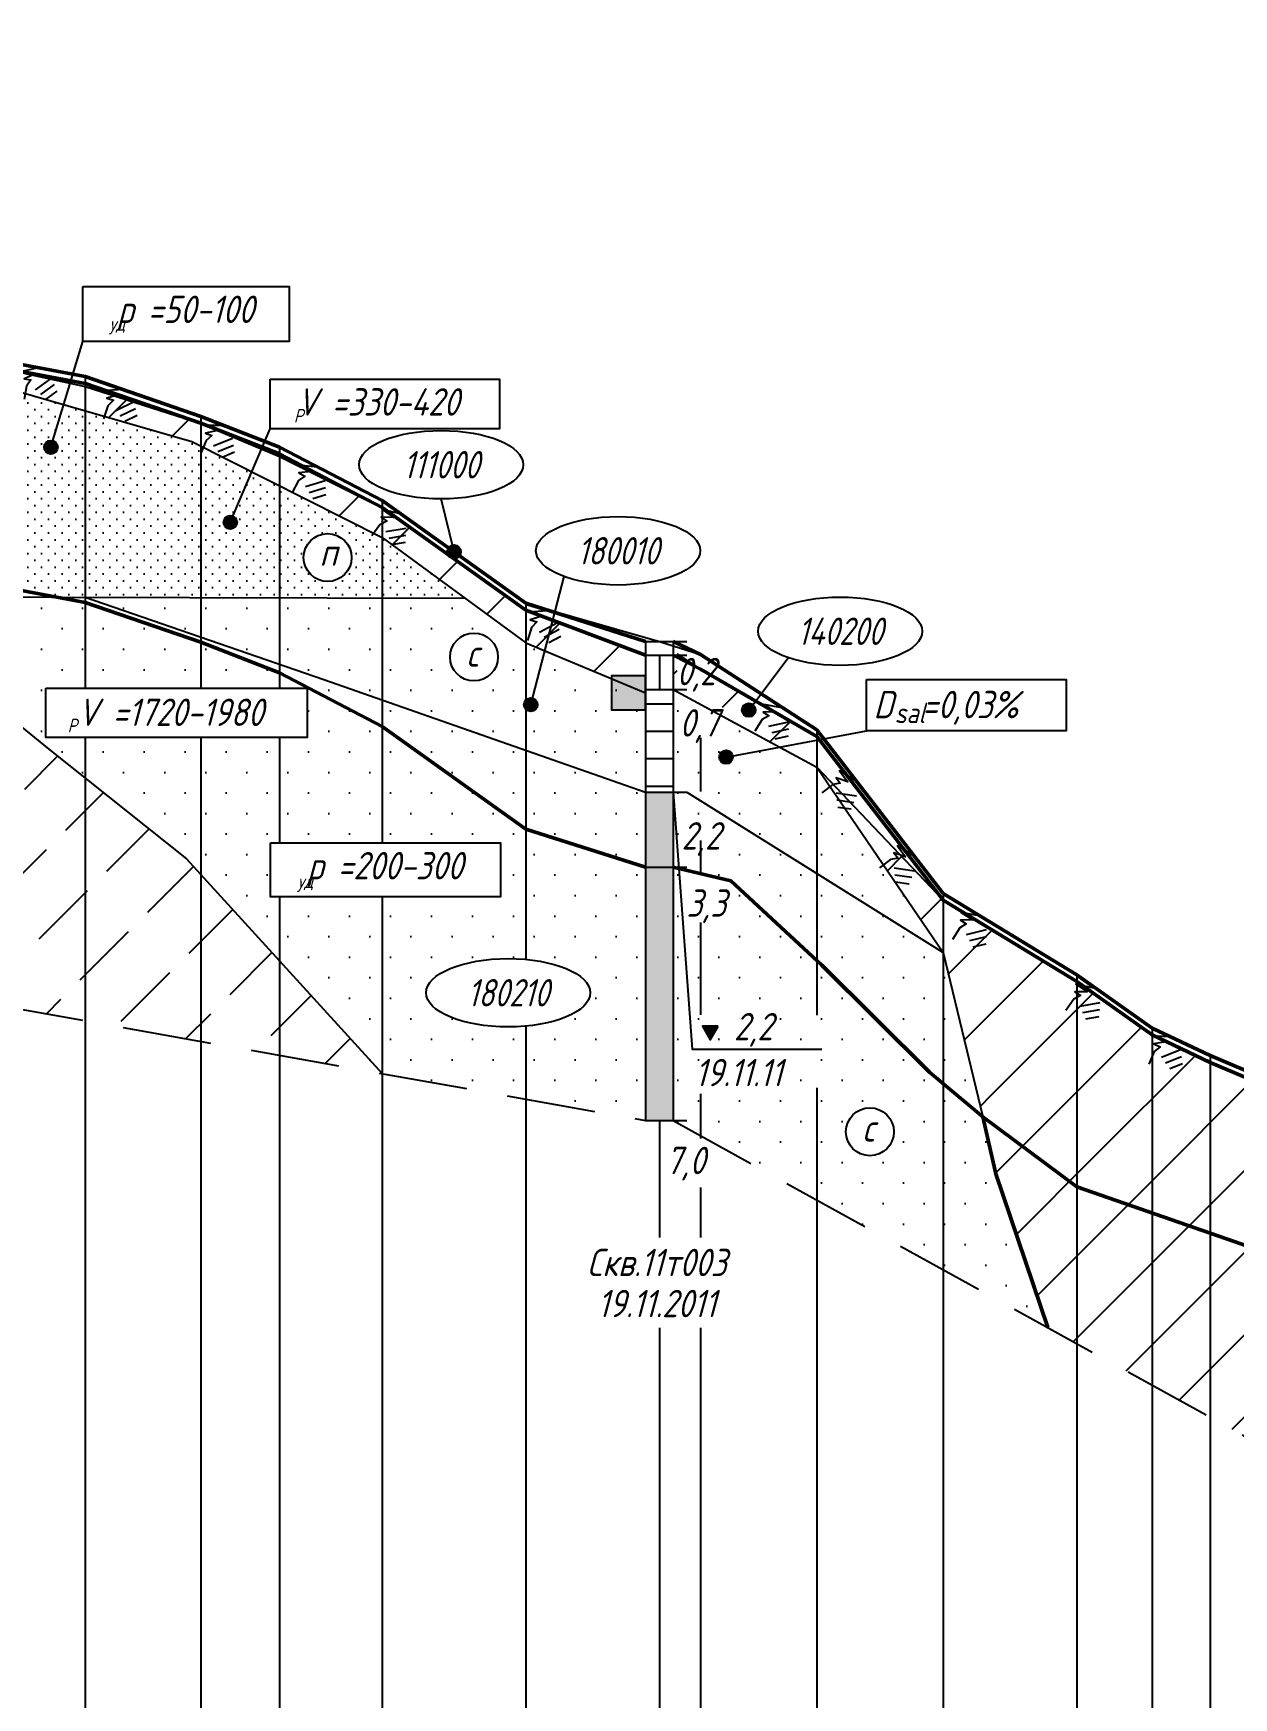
# Model space of a CAD drawing. Extents: x 0 to 1709, y -39 to 624.
# Drawn here: x 173.7 to 261.4, y 403.1 to 524.7 of the extents above; entities that cross this region are included whole.
import ezdxf
from ezdxf import colors
from ezdxf.entities.mleader import LeaderData, LeaderLine
from ezdxf.enums import TextEntityAlignment as Align
from ezdxf.math import Vec2, Vec3

# ---------------------------------------------------------------- set-up
doc = ezdxf.new("R2010")
doc.units = 0
doc.linetypes.add('ИИ27003', pattern=[9.5, 6.5, -3])
for name, color, linetype, lineweight in [('ИИ_ГЕОЛОГИЯ_025', 7, 'Continuous', 25), ('ИИ_ГЕОЛОГИЯ_050', 7, 'Continuous', 50), ('ИИ_ГЕОФИЗИКА_025', 7, 'Continuous', 25), ('ИИ_ПРОФИЛЬ_025', 7, 'Continuous', 25)]:
    doc.layers.add(name, color=color, linetype=linetype, lineweight=lineweight)
doc.layers.add('Профиль', color=7, linetype='Continuous')
doc.layers.add('ТХ-Л', color=140, linetype='Continuous')
doc.styles.add('VNIPISIMPLEXCUR', font='simplex.shx', dxfattribs={"width": 0.8, "oblique": 15})
doc.linetypes.add('ИИ27001', pattern='A,2.5,[1,3dservice.shx,S=1.85,R=180.00002,X=0,Y=0],2.5,-1', length=6)
doc.linetypes.add('ИИ27002', pattern='A,2,-0.6,[1,3dservice.shx,S=0.6,R=30.000013,X=0.9,Y=0],-0.6,[1,3dservice.shx,S=0.6,R=-30.000013,X=0.3,Y=0],-0.6,[1,3dservice.shx,S=0.6,R=209.999975,X=-0.3,Y=0],-0.6,[1,3dservice.shx,S=0.6,R=150.000007,X=-0.9,Y=0],-0.6,2', length=7)
doc.linetypes.add('ИИ27005', pattern='A,2.5,[1,3dservice.shx,S=1.85,R=180.00002,X=0,Y=0],2.5,-2,[4,3dservice.shx,S=0.5,R=0,X=0,Y=0],-2', length=9)
pattern_1 = [(0, (-113.7096, -78.3012), (1.5, 1.5), [0, -3])]
pattern_2 = [(45, (-113.7096, -78.301), (-3, 3), [])]

# ---------------------------------------------------------------- blocks, each defined once
blk = doc.blocks.new('ИИ16001')
at = {"linetype": 'Continuous', "lineweight": 25}
h = blk.add_hatch(color=0, dxfattribs=at)
edge = h.paths.add_edge_path()
edge.add_arc((0, 0), 0.5, 0, 360)
at = {"color": 0, "linetype": 'Continuous', "lineweight": 25}
blk.add_circle((0, 0), 0.5, dxfattribs=at)
blk = doc.blocks.new('ИИ25005')
at = {"linetype": 'Continuous', "lineweight": 25}
blk.add_hatch(color=0, dxfattribs=at).paths.add_polyline_path([(0, 0), (0, 2.5), (-2.5, 2.5), (-2.5, 0)])
at = {"color": 0, "linetype": 'Continuous', "lineweight": 25}
blk.add_lwpolyline([(0, 0), (0, 2.5), (-2.5, 2.5), (-2.5, 0)], close=True, dxfattribs=at)
blk = doc.blocks.new('ИИ25010')
at = {"color": 0, "linetype": 'Continuous', "lineweight": 25}
for points in [[(0, 0), (3, 0), (0.5, -1), (2.5, -1), (1, -2), (2, -2), (1.5, -3), (1.5, -5)], [(4.94, -1.23), (2.82, -3.35)], [(5.47, -2.12), (3.7, -3.88)], [(6, -3), (4.59, -4.41)]]:
    blk.add_lwpolyline(points, dxfattribs=at)
blk = doc.blocks.new('ИИ25042')
at = {"color": 0, "linetype": 'Continuous', "lineweight": 25}
blk.add_circle((0, 0), 1.75, dxfattribs=at)
at = {"color": 0, "linetype": 'Continuous', "style": 'VNIPISIMPLEXCUR', "oblique": 15, "width": 0.8}
blk.add_attdef('CAPTION', text='', height=2, dxfattribs=at).set_placement((0, 0.3), align=Align.MIDDLE_CENTER)
blk = doc.blocks.new('ИИ25023')
at = {"linetype": 'Continuous', "lineweight": 25}
blk.add_hatch(color=0, dxfattribs=at).paths.add_polyline_path([(1.9, 1.7), (0.75, 1.7), (1.33, 0.7)])
at = {"color": 0, "linetype": 'Continuous', "lineweight": 25, "flags": 128}
blk.add_lwpolyline([(1.9, 1.7), (0.75, 1.7), (1.33, 0.7)], close=True, dxfattribs=at)
at = {"color": 0, "linetype": 'Continuous', "style": 'VNIPISIMPLEXCUR', "oblique": 15, "width": 0.8}
for tag, p in [('UGV', (2.55, 0.7)), ('DATE', (1.33, -2.7))]:
    blk.add_attdef(tag, p, '', height=2, dxfattribs=at)
blk = doc.blocks.new('ИИ25020')
at = {"color": 0, "linetype": 'Continuous', "lineweight": 25}
blk.add_ellipse((0, 0), major_axis=(-6, 0), ratio=0.416667, dxfattribs=at)
at = {"color": 0, "linetype": 'Continuous', "style": 'VNIPISIMPLEXCUR', "oblique": 15, "width": 0.75}
blk.add_attdef('INDEX', text='', height=2, dxfattribs=at).set_placement((0, 0), align=Align.MIDDLE_CENTER)

msp = doc.modelspace()

# ---------------------------------------------------------------- hatches: boundary and pattern name
at = {"layer": 'ИИ_ГЕОЛОГИЯ_025'}
h = msp.add_hatch(dxfattribs=at)
h.set_pattern_fill('ИИ_ПЕСОК_ПЫЛЕВАТЫЙ', color=256, pattern_type=2)
h.set_pattern_definition([(0, (-113.7096, -78.30115), (0.5, 0.5), [0, -1])])
h.paths.add_polyline_path([(163.1912, 498.7668), (152.1912, 500.56), (152.1912, 497.2605), (152.7928, 497.1057), (152.7928, 499.3077), (156.1992, 499.3077), (156.1992, 497.0277), (153.0959, 497.0277), (155.6225, 496.3775), (163.1912, 493.3813)])
h.paths.add_polyline_path([(163.1912, 492.9779), (160.9657, 493.8985), (155.3285, 495.5806), (152.1912, 496.5061), (152.1912, 492.06), (160.4038, 488.2296), (163.1912, 488.2296)])
h.paths.add_polyline_path([(156.5662, 492.4906), (152.6783, 492.4906), (152.6783, 494.7706), (156.5662, 494.7706)], flags=16)
h.paths.add_polyline_path([(152.1912, 492.06), (152.1912, 484.56), (154.8591, 483.5379), (163.1912, 483.5194), (163.1912, 484.4746), (153.4612, 484.4746), (153.4612, 488.2296), (160.4038, 488.2296)])
h.paths.add_polyline_path([(172.4412, 489.1518), (163.1912, 492.9779), (163.1912, 488.2296), (168.0645, 488.2296), (168.0645, 485.4178), (172.4412, 484.06)])
h.paths.add_polyline_path([(172.4412, 498.5698), (163.1912, 498.7668), (163.1912, 493.3813), (171.5592, 490.0686), (172.4412, 489.8004)])
h.paths.add_polyline_path([(177.4762, 497.1173), (175.9205, 497.566), (175.1229, 494.9316, -0.33051019), (175.478, 494.453, -1), (174.478, 494.453, -0.50318278), (175.1229, 494.9316), (175.9205, 497.566), (172.4412, 498.5698), (172.4412, 489.8004), (177.4762, 488.2699)])
h.paths.add_polyline_path([(177.4762, 487.4435), (173.3536, 488.7743), (172.4412, 489.1518), (172.4412, 484.06), (175.4499, 483.4923), (177.4762, 483.4879)])
h.paths.add_polyline_path([(177.4762, 487.4435), (177.4762, 483.4879), (185.9412, 483.4691), (185.9412, 484.7107)])
h.paths.add_polyline_path([(185.9412, 494.5335), (185.283, 494.8651), (177.4762, 497.1173), (177.4762, 488.2699), (181.4252, 487.0694), (185.9412, 485.5023)])
h.paths.add_polyline_path([(172.4412, 489.8004), (172.4412, 489.1518), (173.3536, 488.7743), (177.4762, 487.4435), (177.4762, 488.2699)])
h.paths.add_polyline_path([(181.4252, 487.0694), (177.4762, 488.2699), (177.4762, 487.4435), (185.9412, 484.7107), (185.9412, 485.5023)])
h.paths.add_polyline_path([(188.2959, 484.6851), (185.9412, 485.5023), (185.9412, 484.7107), (187.6146, 484.1705), (189.18, 483.462), (191.4436, 483.457)], flags=17)
h.paths.add_polyline_path([(187.6146, 484.1705), (185.9412, 484.7107), (185.9412, 483.4691), (189.18, 483.462)], flags=16)
h.paths.add_polyline_path([(191.6912, 491.6364), (189.6616, 492.659), (188.2836, 489.4242, -0.3006133), (188.5876, 488.9642, -1), (187.5876, 488.9642, -0.53773608), (188.2836, 489.4242), (189.6616, 492.659), (186.1176, 494.4446), (185.9412, 494.0131), (185.9412, 485.5023), (188.2959, 484.6851), (191.4436, 483.457), (191.6912, 483.4564)])
h.paths.add_polyline_path([(191.6912, 491.6364), (191.6912, 483.4564), (199.1912, 483.4398), (199.1912, 487.8576)])
h.paths.add_polyline_path([(196.9484, 486.3939, -1), (193.4484, 486.3939, -1)], flags=16)
h.paths.add_polyline_path([(194.5406, 487.2585), (195.9635, 487.2585), (195.9635, 485.6451), (194.5406, 485.6451)], flags=0)
h.paths.add_polyline_path([(199.1912, 487.8576), (199.1912, 483.4398), (205.2408, 483.4265)])
h.paths.add_polyline_path([(151.6951, 496.351), (155.9332, 496.032), (156.8901, 499.6035), (152.652, 499.9224)], flags=9)
h.paths.add_polyline_path([(151.8594, 491.8139), (156.4023, 491.4949), (157.3592, 495.0664), (152.8164, 495.3853)], flags=9)
h.paths.add_polyline_path([(194.2579, 485.5411), (196.0675, 485.3625), (196.6034, 487.3625), (194.7938, 487.5411)], flags=8)
h = msp.add_hatch(dxfattribs=at)
h.set_pattern_fill('ИИ_СУГЛИНОК', color=256, pattern_type=2)
h.set_pattern_definition(pattern_2)
h.paths.add_polyline_path([(185.9412, 496.1857), (179.6521, 498.1964), (179.0673, 498.0398), (179.5409, 497.8795), (179.1438, 497.486), (178.8817, 496.7118), (185.283, 494.8651), (185.9412, 494.5335)])
h.paths.add_polyline_path([(191.6912, 493.7765), (190.3729, 494.3288), (189.6616, 492.659), (191.6912, 491.6364)])
h.paths.add_polyline_path([(199.1912, 490.0222), (193.9115, 492.665), (193.0895, 492.5825), (193.5311, 492.3481), (193.0759, 492.0236), (192.6216, 491.1676), (198.5781, 488.1665), (199.0221, 488.7895), (199.1912, 488.8793), (199.1912, 489.283), (199.1086, 489.3418), (199.1912, 489.3392)])
h.paths.add_polyline_path([(204.7658, 486.0781), (204.438, 486.31, -0.3145402), (203.9707, 486.6407), (199.465, 489.8284), (199.1951, 489.8941), (200.0095, 489.3138), (199.1912, 489.3392), (199.1912, 489.283), (199.5158, 489.0517), (199.1912, 488.8793), (199.1912, 487.8576), (209.6912, 480.1667), (209.6912, 482.56)])
h.paths.add_polyline_path([(210.8906, 482.1077), (210.5888, 482.0172), (210.4063, 479.8678), (215.9412, 477.5548), (215.9412, 477.76), (218.4412, 477.76), (218.4412, 479.26)])
h.paths.add_polyline_path([(230.9412, 473.31), (224.548, 477.0108), (224.548, 476.9251), (220.7363, 476.9251), (220.7363, 479.1081), (220.4412, 479.26), (220.4412, 476.76), (222.8466, 475.4564), (224.9374, 475.4564), (224.9374, 474.3232), (229.3858, 471.9123), (230.9412, 471.9429)])
h.paths.add_polyline_path([(225.4741, 475.2455, -1), (226.4741, 475.2455, -1)], flags=16)
h.paths.add_polyline_path([(219.8412, 476.2484), (224.3841, 475.9294), (225.341, 479.5008), (220.7982, 479.8198)], flags=9)
h = msp.add_hatch(dxfattribs=at)
h.set_pattern_fill('ИИ_СУПЕСЬ', color=256, pattern_type=2)
h.set_pattern_definition([(45, (-110.7096, -78.301), (-3, 3), [5, -2])])
h.paths.add_polyline_path([(163.1912, 480.3457), (156.6254, 482.8612), (156.6254, 480.6354), (152.7881, 480.6354), (152.7881, 482.9154), (156.4838, 482.9154), (152.1912, 484.56), (152.1912, 457.06), (163.1912, 455.1008), (163.1912, 461.2043), (153.4301, 461.2043), (153.4301, 464.9594), (163.1912, 464.9594), (163.1912, 470.2383), (153.5593, 470.2383), (153.5593, 473.9934), (163.1912, 473.9934)])
h.paths.add_polyline_path([(172.4412, 474.3267), (166.6548, 479.0187), (163.1912, 480.3457), (163.1912, 473.9934), (168.1627, 473.9934), (168.1627, 470.2383), (163.1912, 470.2383), (163.1912, 464.9594), (168.0335, 464.9594), (168.0335, 461.2043), (163.1912, 461.2043), (163.1912, 455.1008), (172.4412, 453.4532)])
h.paths.add_polyline_path([(177.4762, 470.2839), (177.4762, 452.5564), (185.9412, 451.0487), (185.9412, 463.2292), (184.8844, 464.3889)])
h.paths.add_polyline_path([(177.4762, 470.2839), (174.8365, 472.3844), (172.4412, 474.3267), (172.4412, 453.4532), (177.4762, 452.5564)])
h.paths.add_polyline_path([(191.6912, 456.9192), (191.6912, 450.0246), (199.1912, 448.6887)])
h.paths.add_polyline_path([(191.6912, 456.9192), (185.9412, 463.2292), (185.9412, 451.0487), (191.6912, 450.0246)])
h.paths.add_polyline_path([(151.8927, 479.9587), (156.4355, 479.6398), (157.3925, 483.2112), (152.8496, 483.5302)], flags=9)
h = msp.add_hatch(dxfattribs=at)
h.set_pattern_fill('ИИ_ПЕСОК_СРЕДНИЙ', color=256, pattern_type=2)
h.set_pattern_definition(pattern_1)
h.paths.add_polyline_path([(218.4412, 469.26), (194.9159, 477.4879), (177.4762, 483.4879), (154.8591, 483.5379), (166.6548, 479.0187), (174.8365, 472.3844), (184.8844, 464.3889), (199.1912, 448.6887), (218.4412, 445.26)])
h.paths.add_polyline_path([(191.0351, 461.6162), (191.0351, 465.5439), (207.8377, 465.5439), (207.8377, 461.6162)], flags=16)
edge = h.paths.add_edge_path(flags=16)
edge.add_ellipse((208.3923, 454.5945), major_axis=(-6, 0), ratio=0.41666667, start_angle=0, end_angle=360)
h.paths.add_polyline_path([(193.7135, 473.2465), (174.5961, 473.2465), (174.5961, 476.8516), (193.7135, 476.8516)], flags=16)
h.paths.add_polyline_path([(168.087, 480.4568, -1), (171.587, 480.4568, -1)], flags=16)
h.paths.add_polyline_path([(168.6198, 479.4967), (170.6579, 479.3181), (171.1938, 481.3181), (169.1557, 481.4967)], flags=8)
h.paths.add_polyline_path([(203.9727, 453.2284), (212.5441, 452.9605), (213.3479, 455.9605), (204.7765, 456.2284)], flags=8)
h.paths.add_polyline_path([(190.7566, 461.7256), (207.3281, 461.3683), (208.3999, 465.3683), (191.8284, 465.7256)], flags=24)
h.paths.add_polyline_path([(192.539, 461.7252), (194.2962, 461.5912), (194.6981, 463.0912), (192.941, 463.2252)], flags=8)
h.paths.add_polyline_path([(174.054, 473.7227), (193.1111, 473.4548), (193.915, 476.4548), (174.8578, 476.7227)], flags=24)
h.paths.add_polyline_path([(175.9611, 473.4394), (176.9944, 473.3054), (177.3963, 474.8054), (176.363, 474.9394)], flags=8)
h = msp.add_hatch(dxfattribs=at)
h.set_pattern_fill('ИИ_ПЕСОК_СРЕДНИЙ', color=256, pattern_type=2)
h.set_pattern_definition(pattern_1)
h.paths.add_polyline_path([(185.9412, 483.4691), (177.4762, 483.4879), (185.9412, 480.5756)])
h.paths.add_polyline_path([(191.6912, 482.3255), (189.18, 483.462), (185.9412, 483.4691), (185.9412, 480.5756), (191.6912, 478.5973)])
h.paths.add_polyline_path([(191.6912, 483.3604), (191.4436, 483.457), (189.18, 483.462), (191.6912, 482.3255)], flags=17)
h.paths.add_polyline_path([(191.6912, 483.3604), (191.6912, 482.3255), (196.4413, 480.1757), (199.1912, 478.5356), (199.1912, 479.7964), (195.7232, 481.7872)])
h.paths.add_polyline_path([(199.1912, 483.4398), (191.6912, 483.4564), (191.6912, 483.3604), (195.7232, 481.7872), (199.1912, 479.7964)])
h.paths.add_polyline_path([(199.1912, 478.5356), (196.4413, 480.1757), (191.6912, 482.3255), (191.6912, 478.5973), (194.9159, 477.4879), (199.1912, 475.9926)])
h.paths.add_polyline_path([(199.1912, 478.5356), (199.1912, 475.9926), (209.6912, 472.3203), (209.6912, 472.5653), (204.457, 475.3949)])
h.paths.add_polyline_path([(199.1912, 479.7964), (199.1912, 478.5356), (204.457, 475.3949), (209.6912, 472.5653), (209.6912, 473.779), (206.3685, 475.6763)])
h.paths.add_polyline_path([(205.2408, 483.4265), (199.1912, 483.4398), (199.1912, 479.7964), (206.3685, 475.6763), (209.6912, 473.779), (209.6912, 475.2929, -0.19682677), (209.5475, 475.6436, -0.19682677), (209.6912, 475.9943), (209.6912, 480.1667)])
h.paths.add_polyline_path([(207.6434, 479.1237, -1), (204.1434, 479.1237, -1)], flags=16)
h.paths.add_polyline_path([(205.3401, 479.881), (206.6624, 479.881), (206.6624, 478.2677), (205.3401, 478.2677)], flags=0)
h.paths.add_polyline_path([(218.4412, 476.51), (209.6912, 480.1667), (209.6912, 475.9943), (209.6912, 473.779), (216.2831, 470.0148), (218.4412, 469.26)])
h.paths.add_polyline_path([(209.6912, 473.779), (209.6912, 472.5653), (210.975, 471.8713), (216.2831, 470.0148)], flags=17)
h = msp.add_hatch(dxfattribs=at)
h.set_pattern_fill('ИИ_КОНСИСТЕНЦИЯ_01', color=256, pattern_type=2)
h.set_pattern_definition([(0, (-113.7096, -78.3012), (0, 2), [])])
h.paths.add_polyline_path([(220.4412, 476.76), (218.4412, 476.76), (218.4412, 469.26), (220.4412, 469.26)])
h = msp.add_hatch(dxfattribs=at)
h.set_pattern_fill('ИИ_ПЕСОК_СРЕДНИЙ', color=256, pattern_type=2)
h.set_pattern_definition(pattern_1)
h.paths.add_polyline_path([(220.9474, 473.1764), (220.9474, 475.4564), (222.8466, 475.4564), (220.4412, 476.76), (220.4412, 469.26), (221.4412, 469.26), (230.9412, 463.32), (230.9412, 471.0693), (229.3858, 471.9123), (224.8129, 471.8224, -1.00987717), (223.813, 471.8126, -0.99021943), (224.8129, 471.8224), (229.3858, 471.9123), (224.9374, 474.3232), (224.9374, 473.1764)])
h.paths.add_polyline_path([(230.9412, 471.0693), (230.9412, 463.32), (240.1912, 457.5362)])
h.paths.add_polyline_path([(220.0523, 472.4997), (224.5952, 472.1807), (225.5521, 475.7521), (221.0093, 476.0711)], flags=9)
h = msp.add_hatch(color=256, dxfattribs=at)
h.dxf.hatch_style = 1
h.paths.add_polyline_path([(220.4412, 469.26), (218.4412, 469.26), (218.4412, 445.26), (220.4412, 445.26)])
h = msp.add_hatch(dxfattribs=at)
h.set_pattern_fill('ИИ_ПЕСОК_СРЕДНИЙ', color=256, pattern_type=2)
h.set_pattern_definition(pattern_1)
h.paths.add_polyline_path([(240.1912, 457.5362), (221.4412, 469.26), (220.4412, 469.26), (220.8485, 463.76), (220.4412, 463.76), (220.4412, 445.26), (247.8345, 430.14), (244.034, 441.3699), (243.0713, 445.5393)])
h.paths.add_polyline_path([(236.58, 444.438, -1), (233.08, 444.438, -1)], flags=16)
h.paths.add_polyline_path([(223.738, 452.1658), (223.1607, 451.1658), (222.5833, 452.1658)], flags=16)
h.paths.add_polyline_path([(233.8414, 443.478), (235.4224, 443.2993), (235.9583, 445.2993), (234.3773, 445.478)], flags=8)
h.paths.add_polyline_path([(221.406, 447.3998), (230.7108, 447.1319), (231.5147, 450.1319), (222.2099, 450.3998)], flags=24)
h.paths.add_polyline_path([(224.0309, 450.3034), (228.5737, 449.9844), (229.5307, 453.5558), (224.9878, 453.8748)], flags=24)
h.paths.add_polyline_path([(220.2027, 464.2452), (224.7455, 463.9262), (225.7025, 467.4977), (221.1596, 467.8167)], flags=9)
h.paths.add_polyline_path([(220.5617, 459.3322), (225.1045, 459.0132), (226.0615, 462.5846), (221.5186, 462.9036)], flags=24)
h = msp.add_hatch(dxfattribs=at)
h.set_pattern_fill('ИИ_СУГЛИНОК', color=256, pattern_type=2)
h.set_pattern_definition(pattern_2)
h.paths.add_polyline_path([(249.9412, 454.5813), (249.8068, 454.6754), (249.9412, 454.6723), (249.9412, 455.1918), (249.889, 455.2284), (249.9412, 455.2161), (249.9412, 455.41), (240.1912, 461.36), (240.1912, 457.5362), (242.4403, 448.1676), (244.8328, 446.2306), (249.9412, 443.4499)])
h.paths.add_polyline_path([(240.1912, 461.36), (237.0366, 464.6713), (236.5858, 464.8284), (236.8874, 464.4296), (236.3378, 464.3275), (235.8179, 463.9345), (240.1912, 457.5362)])
h.paths.add_polyline_path([(255.4612, 451.51), (250.3522, 455.1196), (249.9412, 455.2161), (249.9412, 455.1918), (250.708, 454.6546), (249.9412, 454.6723), (249.9412, 454.5813), (250.2163, 454.3885), (249.9412, 454.2396), (249.9412, 443.4499), (252.301, 442.1654), (255.4612, 440.9506)])
h.paths.add_polyline_path([(259.6912, 449.51), (256.4962, 451.0206), (255.5794, 450.8576), (256.0376, 450.6574), (255.6082, 450.2993), (255.4612, 449.9628), (255.4612, 440.9506), (259.6912, 439.3247)])
h.paths.add_polyline_path([(272.4412, 443.4899), (272.3436, 443.5421), (272.4412, 443.5515), (272.4412, 444.0571), (272.3594, 444.1009), (272.4412, 444.0918), (272.4412, 444.11), (259.6912, 449.51), (259.6912, 439.3247), (265.7381, 437.0003), (272.4412, 434.235)])
h.paths.add_polyline_path([(274.9381, 442.7393), (274.0297, 441.6029, -0.22793469), (274.2175, 441.2124, -1), (273.2175, 441.2124, -0.33061697), (273.5728, 441.691), (273.354, 441.6314), (274.2751, 441.9099), (274.9381, 442.7393), (272.4829, 444.0871), (272.4412, 444.0918), (272.4412, 444.0571), (273.2408, 443.6287), (272.4412, 443.5515), (272.4412, 443.4899), (272.7844, 443.306), (272.4412, 443.0634), (272.4412, 434.235), (275.7584, 432.8666), (283.5926, 429.5076), (284.1912, 429.1183), (284.1912, 437.66)])
h.paths.add_polyline_path([(288.9412, 435.31), (284.1912, 437.66), (284.1912, 429.1183), (288.9412, 426.0288)])
h.paths.add_polyline_path([(299.6912, 431.1027), (289.7225, 435.0042), (289.1464, 434.9786), (290.0905, 434.6489), (289.2176, 434.4241), (289.6896, 434.2593), (289.2887, 433.8696), (288.9412, 432.8744), (288.9412, 426.0288), (291.8671, 424.1257), (299.6912, 418.7383)])
h = msp.add_hatch(dxfattribs=at)
h.set_pattern_fill('ИИ_СУГЛИНОК', color=256, pattern_type=2)
h.set_pattern_definition(pattern_2)
h.paths.add_polyline_path([(249.9412, 440.4077), (243.0713, 445.5393), (244.034, 441.3699), (247.8345, 430.14), (249.9412, 428.9772)])
h.paths.add_polyline_path([(242.7251, 446.9816), (243.0713, 445.5393), (249.9412, 440.4077), (249.9412, 442.0029), (249.4092, 442.2105)])
h.paths.add_polyline_path([(244.8328, 446.2306), (242.4403, 448.1676), (242.7251, 446.9816), (249.4092, 442.2105), (249.9412, 442.0029), (249.9412, 443.4499)])
h.paths.add_polyline_path([(252.301, 442.1654), (249.9412, 443.4499), (249.9412, 442.0029), (255.4612, 439.8485), (255.4612, 440.9506)])
h.paths.add_polyline_path([(249.9412, 442.0029), (249.9412, 440.4077), (255.4612, 438.4999), (255.4612, 439.8485)])
h.paths.add_polyline_path([(255.4612, 438.4999), (249.9412, 440.4077), (249.9412, 428.9772), (255.4612, 425.9304)])
h.paths.add_polyline_path([(259.6912, 437.0379), (255.4612, 438.4999), (255.4612, 425.9304), (259.6912, 423.5956)])
h.paths.add_polyline_path([(258.1844, 438.7857), (255.4612, 439.8485), (255.4612, 438.4999), (259.6912, 437.0379), (259.6912, 438.2278)])
h.paths.add_polyline_path([(255.4612, 440.9506), (255.4612, 439.8485), (258.1844, 438.7857), (259.6912, 438.2278), (259.6912, 439.3247)])
h.paths.add_polyline_path([(259.6912, 439.3247), (259.6912, 438.2278), (266.3368, 435.7673), (272.4412, 433.3039), (272.4412, 434.235), (265.7381, 437.0003)])
h.paths.add_polyline_path([(259.6912, 438.2278), (259.6912, 437.0379), (262.0048, 436.2383), (272.4412, 432.2468), (272.4412, 433.3039), (266.3368, 435.7673)])
h.paths.add_polyline_path([(262.0048, 436.2383), (259.6912, 437.0379), (259.6912, 423.5956), (280.6338, 412.0361), (281.9732, 415.0421, -0.29613253), (281.6767, 415.4988, -1), (282.6767, 415.4988, -0.54305208), (281.9732, 415.0421), (280.6338, 412.0361), (281.9277, 411.3219), (284.1912, 410.9986), (284.1912, 427.4698), (283.3655, 428.0688)], flags=17)
edge = h.paths.add_edge_path(flags=0)
edge.add_ellipse((271.5531, 426.1198), major_axis=(-6, 0), ratio=0.41666667, start_angle=0, end_angle=360)
h.paths.add_polyline_path([(267.9845, 427.2598), (275.8412, 427.2598), (275.8412, 424.9798), (267.9845, 424.9798)], flags=0)
h.paths.add_polyline_path([(272.4412, 434.235), (272.4412, 433.3039), (283.3587, 428.8981), (284.1912, 428.3381), (284.1912, 429.1183), (283.5926, 429.5076), (275.7584, 432.8666)], flags=0)
h.paths.add_polyline_path([(272.4412, 433.3039), (272.4412, 432.2468), (283.3655, 428.0688), (284.1912, 427.4698), (284.1912, 428.3381), (283.3587, 428.8981)], flags=0)
h.paths.add_polyline_path([(284.1912, 427.4698), (283.3655, 428.0688), (272.4412, 432.2468), (262.0048, 436.2383), (259.6912, 437.0379), (259.6912, 423.5956), (280.6338, 412.0361), (281.9732, 415.0421, -0.29613253), (281.6767, 415.4988, -1), (282.6767, 415.4988, -0.54305208), (281.9732, 415.0421), (280.6338, 412.0361), (281.9277, 411.3219), (284.1912, 410.9986)], flags=17)
edge = h.paths.add_edge_path(flags=0)
edge.add_ellipse((271.5531, 426.1198), major_axis=(-6, 0), ratio=0.41666667, start_angle=98.511604, end_angle=261.488396, ccw=False)
edge.add_ellipse((271.5531, 426.1198), major_axis=(-6, 0), ratio=0.41666667, start_angle=261.488396, end_angle=458.511604, ccw=False)
h.paths.add_polyline_path([(267.1334, 424.7538), (275.7048, 424.4859), (276.5087, 427.4859), (267.9373, 427.7538)], flags=8)
h = msp.add_hatch(dxfattribs=at)
h.set_pattern_fill('ИИ_СУГЛИНОК', color=256, pattern_type=2)
h.set_pattern_definition(pattern_2)
edge = h.paths.add_edge_path()
edge.add_line((272.4412, 432.2468), (262.0048, 436.2383))
edge.add_line((262.0048, 436.2383), (259.6912, 437.0379))
edge.add_line((259.6912, 437.0379), (259.6912, 423.5956))
edge.add_line((259.6912, 423.5956), (272.4412, 416.5581))
edge.add_line((272.4412, 416.5581), (272.4412, 423.6474))
edge.add_ellipse((271.5531, 426.1198), major_axis=(-6, 0), ratio=0.41666667, start_angle=261.488396, end_angle=458.511604, ccw=False)
edge.add_line((272.4412, 428.5923), (272.4412, 432.2468))
edge = h.paths.add_edge_path()
edge.add_line((284.1912, 427.4698), (283.3655, 428.0688))
edge.add_line((283.3655, 428.0688), (272.4412, 432.2468))
edge.add_line((272.4412, 432.2468), (272.4412, 428.5923))
edge.add_ellipse((271.5531, 426.1198), major_axis=(-6, 0), ratio=0.41666667, start_angle=98.511604, end_angle=261.488396, ccw=False)
edge.add_line((272.4412, 423.6474), (272.4412, 416.5581))
edge.add_line((272.4412, 416.5581), (280.6338, 412.0361))
edge.add_line((280.6338, 412.0361), (281.9732, 415.0421))
edge.add_arc((282.1767, 415.4988), 0.5, 180, 245.98294, ccw=False)
edge.add_arc((282.1767, 415.4988), 0.5, 0, 180, ccw=False)
edge.add_arc((282.1767, 415.4988), 0.5, -114.01706, 0, ccw=False)
edge.add_line((281.9732, 415.0421), (280.6338, 412.0361))
edge.add_line((280.6338, 412.0361), (281.9277, 411.3219))
edge.add_line((281.9277, 411.3219), (284.1912, 410.9986))
edge.add_line((284.1912, 410.9986), (284.1912, 427.4698))

# ---------------------------------------------------------------- linework, layer by layer
at = {"layer": 'ИИ_ГЕОЛОГИЯ_025', "flags": 128}
for points in [[(152.1912, 506.535), (163.1912, 500.2924), (172.4412, 499.9762), (177.4762, 498.892), (185.9412, 496.1857), (191.6912, 493.7765), (199.1912, 490.0222), (209.6912, 482.5935), (218.4412, 479.26)], [(152.1912, 506.535), (163.1912, 500.26), (172.4412, 500.06), (177.4762, 499.11), (185.9412, 496.21), (191.6912, 493.96), (199.1912, 490.06), (209.6912, 482.56), (218.4412, 479.26)], [(152.1912, 500.56), (163.1912, 498.7668), (172.4412, 498.5698), (185.283, 494.8651), (199.1912, 487.8576), (209.6912, 480.1667), (218.4412, 476.51)], [(204.4412, 486.81), (203.4987, 490.6753)], [(152.1912, 484.56), (166.6548, 479.0187), (174.8365, 472.3844), (184.8844, 464.3889), (199.1912, 448.6887)], [(210.0475, 475.6436), (212.4801, 485.0036)], [(218.4412, 480.26), (221.4412, 480.26)], [(218.4412, 479.26), (221.4412, 479.26)], [(219.4412, 479.26), (219.4412, 476.76)], [(220.7258, 479.3532), (222.4412, 478.2303), (230.9412, 473.31), (240.1912, 461.36), (249.9412, 455.41), (255.4612, 451.51), (259.6912, 449.51), (272.4412, 444.11), (284.1912, 437.66), (288.9412, 435.31), (299.6912, 431.1027), (309.4412, 427.5658), (318.6912, 424.3293), (322.4412, 422.96)], [(225.9741, 475.2455), (228.8519, 479.0776)], [(218.4412, 476.76), (221.4412, 476.76)], [(220.4412, 476.76), (230.9412, 471.0693), (240.1912, 457.5362)], [(224.313, 471.8126), (234.5729, 473.7258)], [(218.4412, 469.26), (221.4412, 469.26)], [(220.4412, 469.26), (221.8331, 450.4658), (231.3249, 450.4658)], [(218.4412, 463.76), (221.4412, 463.76)], [(240.1912, 457.5362), (243.0713, 445.5393), (243.0713, 445.5393), (244.034, 441.3699), (247.8345, 430.14)], [(218.4412, 445.26), (221.4412, 445.26)]]:
    msp.add_lwpolyline(points, dxfattribs=at)
at = {"layer": 'ИИ_ГЕОЛОГИЯ_025', "linetype": 'ИИ27002', "flags": 128}
for points in [[(154.8591, 483.5379), (205.2408, 483.4265)], [(177.4762, 483.4879), (194.9159, 477.4879), (218.4412, 469.26)], [(230.9412, 471.0693), (240.1912, 461.36)], [(221.4412, 469.26), (240.1912, 457.5362)]]:
    msp.add_lwpolyline(points, dxfattribs=at)
at = {"layer": 'ИИ_ГЕОЛОГИЯ_025', "linetype": 'Continuous', "flags": 128}
for points in [[(218.4412, 480.26), (218.4412, 445.26)], [(220.4412, 480.26), (220.4412, 445.26)]]:
    msp.add_lwpolyline(points, dxfattribs=at)
at = {"layer": 'ИИ_ГЕОЛОГИЯ_025', "flags": 128}
msp.add_lwpolyline([(234.5729, 477.4808), (249.1763, 477.4808), (249.1763, 473.7258), (234.5729, 473.7258)], close=True, dxfattribs=at)
at = {"layer": 'ИИ_ГЕОЛОГИЯ_025', "linetype": 'ИИ27003', "flags": 128}
for points in [[(152.1912, 457.06), (218.4412, 445.26)], [(220.4412, 445.26), (322.4412, 388.96)]]:
    msp.add_lwpolyline(points, dxfattribs=at)
at = {"layer": 'ИИ_ГЕОЛОГИЯ_050', "linetype": 'ИИ27001', "flags": 128}
for points in [[(152.1912, 507.06), (163.1912, 500.76), (172.4412, 500.56), (177.4762, 499.61), (185.9412, 496.71), (191.6912, 494.46), (199.1912, 490.56), (209.6912, 483.06), (218.4412, 480.26)], [(218.4412, 479.26), (209.6912, 482.56), (199.1912, 490.06), (191.6912, 493.96), (185.9412, 496.21), (177.4762, 499.11), (172.4412, 500.06), (163.1912, 500.26), (152.1912, 500.56)], [(220.4412, 480.26), (222.4412, 479.31), (230.9412, 473.81), (240.1912, 461.86), (249.9412, 455.91), (255.4612, 452.01), (259.6912, 450.01), (272.4412, 444.61), (284.1912, 438.16), (288.9412, 435.81), (299.6912, 431.86), (309.4412, 428.41), (318.6912, 425.21), (322.4412, 423.96)], [(322.4412, 422.96), (318.6912, 424.3293), (309.4412, 427.5658), (299.6912, 431.1027), (288.9412, 435.31), (284.1912, 437.66), (272.4412, 444.11), (259.6912, 449.51), (255.4612, 451.51), (249.9412, 455.41), (240.1912, 461.36), (230.9412, 473.31), (222.4412, 478.2303), (220.4412, 479.26)], [(247.8345, 430.14), (244.034, 441.3699), (243.0713, 445.5393), (249.9412, 440.4077), (262.0048, 436.2383), (283.3655, 428.0688), (292.6636, 421.3239), (301.2258, 415.76), (309.4412, 411.788), (322.4412, 404.96)]]:
    msp.add_lwpolyline(points, dxfattribs=at)
at = {"layer": 'ИИ_ГЕОЛОГИЯ_050', "linetype": 'ИИ27005', "flags": 128}
for points in [[(218.4412, 463.76), (209.6912, 466.56), (199.1912, 474.06), (191.6912, 477.96), (185.9412, 480.21), (177.4762, 483.11), (172.4412, 484.06), (168.0645, 485.4178)], [(243.0713, 445.5393), (239.2158, 448.7645), (231.3043, 456.6038), (224.6706, 462.7619), (220.4412, 463.76)]]:
    msp.add_lwpolyline(points, dxfattribs=at)
at = {"layer": 'ИИ_ГЕОФИЗИКА_025', "flags": 128}
for points in [[(177.319, 506.1884), (192.3886, 506.1884), (192.3886, 502.1858), (177.319, 502.1858)], [(191.0022, 499.4357), (207.7485, 499.4357), (207.7485, 495.806), (191.0022, 495.806)], [(174.5961, 476.8516), (193.7135, 476.8516), (193.7135, 473.2465), (174.5961, 473.2465)], [(191.0351, 465.5439), (207.8377, 465.5439), (207.8377, 461.6162), (191.0351, 461.6162)]]:
    msp.add_lwpolyline(points, close=True, dxfattribs=at)
for points in [[(174.978, 494.453), (177.319, 502.1858)], [(188.0876, 488.9642), (191.0022, 495.806)]]:
    msp.add_lwpolyline(points, dxfattribs=at)
at = {"layer": 'ИИ_ПРОФИЛЬ_025', "flags": 128}
for points in [[(122.4412, 515.81), (134.6912, 513.36), (148.1912, 505.46), (151.1912, 507.06), (163.1912, 500.76), (172.4412, 500.56), (177.4762, 499.61), (185.9412, 496.71), (191.6912, 494.46), (199.1912, 490.56), (209.6912, 483.06), (219.4412, 480.26), (222.4412, 479.31), (230.9412, 473.81), (240.1912, 461.86), (249.9412, 455.91), (255.4612, 452.01), (259.6912, 450.01), (272.4412, 444.61)], [(177.4762, 499.61), (177.4762, 476.8516)], [(185.9412, 496.71), (185.9412, 476.8516)], [(191.6912, 494.46), (191.6912, 476.8516)], [(199.1912, 490.56), (199.1912, 465.5439)], [(209.6912, 483.06), (209.6912, 457.0352)], [(177.4762, 473.2465), (177.4762, 337.81)], [(185.9412, 473.2465), (185.9412, 337.81)], [(191.6912, 473.2465), (191.6912, 465.5439)], [(222.4412, 473.2171), (222.4412, 469.2971)], [(230.9412, 473.81), (230.9412, 452.9625)], [(222.4412, 465.7256), (222.4412, 463.23)], [(191.6912, 461.6162), (191.6912, 337.81)], [(199.1912, 461.6162), (199.1912, 337.81)], [(240.1912, 461.86), (240.1912, 337.81)], [(222.4412, 459.7198), (222.4412, 452.9786)], [(249.9412, 455.91), (249.9412, 337.81)], [(209.6912, 452.1537), (209.6912, 337.81)], [(255.4612, 452.01), (255.4612, 337.81)], [(259.6912, 450.01), (259.6912, 337.81)], [(230.9412, 447.6433), (230.9412, 337.81)], [(222.4412, 447.1999), (222.4412, 443.9362)], [(219.4412, 445.26), (219.4412, 436.7069)], [(222.4412, 440.3648), (222.4412, 436.7069)], [(219.4412, 430.1209), (219.4412, 337.81)], [(222.4412, 430.1209), (222.4412, 337.81)]]:
    msp.add_lwpolyline(points, dxfattribs=at)
at = {"layer": 'Профиль'}
msp.add_lwpolyline([(122.4412, 515.81), (134.6912, 513.36), (148.1912, 505.46), (151.1912, 507.06), (163.1912, 500.76), (172.4412, 500.56), (177.4762, 499.61), (185.9412, 496.71), (191.6912, 494.46), (199.1912, 490.56), (209.6912, 483.06), (219.4412, 480.26), (222.4412, 479.31), (230.9412, 473.81), (240.1912, 461.86), (249.9412, 455.91), (255.4612, 452.01), (259.6912, 450.01), (272.4412, 444.61)], dxfattribs=at)

# ---------------------------------------------------------------- block references
at = {"layer": 'ИИ_ГЕОЛОГИЯ_025'}
for p, xscale, yscale, zscale, rotation in [((172.6982, 500.525), 0.4999999999999999, 0.4999999999999999, 0.4999999999999999, 350.5925306400001), ((178.9143, 499.1473), 0.5, 0.5, 0.5, 341.29796397), ((186.1911, 496.6063), 0.5, 0.5, 0.5, 337.76216512), ((193.1166, 493.7002), 0.4999999999999999, 0.4999999999999999, 0.4999999999999999, 332.0433594300001), ((199.2817, 490.4464), 0.5, 0.5, 0.5, 324.52930075), ((209.8127, 482.9428), 0.5, 0.5, 0.5, 342.99740902), ((227.1407, 476.2192), 0.5, 0.5, 0.5, 327.38664481), ((232.8542, 471.3034), 0.5, 0.5, 0.5, 307.08844347), ((237.082, 465.8303), 0.5, 0.5, 0.5, 307.08844347), ((241.5395, 461.0052), 0.5, 0.5, 0.5, 328.44852246), ((249.9711, 455.7813), 0.5, 0.5, 0.5, 324.98706529), ((255.5217, 451.9742), 0.5, 0.5, 0.5, 336.39200937)]:
    msp.add_blockref('ИИ25010', p, dxfattribs=dict(at, xscale=xscale, yscale=yscale, zscale=zscale, rotation=rotation))
for p, values in [((203.4987, 493.1753), {'INDEX': '111000'}), ((216.4259, 486.887), {'INDEX': '180010'}), ((232.6585, 481.01), {'INDEX': '140200'}), ((208.3923, 454.5945), {'INDEX': '180210'})]:
    msp.add_blockref('ИИ25020', p, dxfattribs=at).add_auto_attribs(values)
ref = msp.add_blockref('ИИ25042', (195.1984, 486.3939), dxfattribs=at)
ref.add_attrib('CAPTION', 'п', dxfattribs={"layer": '0', "color": 0, "linetype": 'Continuous', "height": 2, "style": 'VNIPISIMPLEXCUR', "oblique": 15, "width": 0.8}).set_placement((195.252, 486.7851), align=Align.MIDDLE_CENTER)
for name, p in [('ИИ16001', (204.4412, 486.81)), ('ИИ25005', (218.4412, 475.26)), ('ИИ16001', (210.0475, 475.6436)), ('ИИ16001', (225.9741, 475.2455)), ('ИИ16001', (224.313, 471.8126))]:
    msp.add_blockref(name, p, dxfattribs=at)
ref = msp.add_blockref('ИИ25042', (205.8934, 479.1237), dxfattribs=at)
ref.add_attrib('CAPTION', 'c', dxfattribs={"layer": '0', "color": 0, "linetype": 'Continuous', "height": 2, "style": 'VNIPISIMPLEXCUR', "oblique": 15, "width": 0.8}).set_placement((205.7845, 479.4077), align=Align.MIDDLE_CENTER)
ref = msp.add_blockref('ИИ25023', (221.8331, 450.4658), dxfattribs=at)
ref.add_attrib('UGV', '2,2', (224.8877, 451.1201), dxfattribs={"layer": '0', "color": 0, "linetype": 'Continuous', "height": 2, "style": 'VNIPISIMPLEXCUR', "oblique": 15, "width": 0.8})
ref.add_attrib('DATE', '19.11.11', (222.04, 447.7658), dxfattribs={"layer": '0', "color": 0, "linetype": 'Continuous', "height": 2, "style": 'VNIPISIMPLEXCUR', "oblique": 15, "width": 0.8})
ref = msp.add_blockref('ИИ25042', (234.83, 444.438), dxfattribs=at)
ref.add_attrib('CAPTION', 'c', dxfattribs={"layer": '0', "color": 0, "linetype": 'Continuous', "height": 2, "style": 'VNIPISIMPLEXCUR', "oblique": 15, "width": 0.8}).set_placement((234.7212, 444.722), align=Align.MIDDLE_CENTER)
at = {"layer": 'ИИ_ГЕОФИЗИКА_025'}
for p in [(174.978, 494.453), (188.0876, 488.9642)]:
    msp.add_blockref('ИИ16001', p, dxfattribs=at)

# ---------------------------------------------------------------- texts
at = {"layer": 'ИИ_ГЕОЛОГИЯ_025', "style": 'VNIPISIMPLEXCUR', "oblique": 15, "width": 0.8}
for s, p in [('0,2', (220.698, 478.0651)), ('0,7', (220.9091, 474.3164)), ('2,2', (221.0595, 466.0619)), ('3,3', (221.4185, 461.1489)), ('7,0', (219.9063, 442.341))]:
    msp.add_text(s, height=2, dxfattribs=at).set_placement(p, align=Align.MIDDLE_LEFT)
for s, height, p in [('D  =0,03%%%', 2, (235.0911, 474.6531)), ('sal', 1.5, (236.64, 474.2929))]:
    msp.add_text(s, height=height, dxfattribs=at).set_placement(p)
for s, p in [('Скв.11т003', (219.2564, 435.891)), ('19.11.2011', (219.2564, 432.891))]:
    msp.add_text(s, height=2, dxfattribs=at).set_placement(p, align=Align.TOP_CENTER)
at = {"layer": 'ИИ_ГЕОФИЗИКА_025', "style": 'VNIPISIMPLEXCUR', "oblique": 15, "width": 0.8}
for s, height, p in [('р =50-100', 2, (184.8236, 504.5289)), ('уд', 1, (179.8277, 503.4706)), ('V =330-420', 2, (198.8827, 497.7629)), ('P', 1, (193.0746, 496.7532)), ('V =1720-1980', 2, (183.7165, 475.0888)), ('P', 1, (176.5447, 474.1224)), ('р =200-300', 2, (199.3996, 463.8803)), ('уд', 1, (193.5739, 462.7415))]:
    msp.add_text(s, height=height, dxfattribs=at).set_placement(p, align=Align.MIDDLE_CENTER)

# ---------------------------------------------------------------- leaders
at = {"layer": 'ТХ-Л', "linetype": 'Continuous', "ltscale": 100}
ml = msp.add_multileader_mtext('Standard', dxfattribs=at)
ml.set_content('1\\P', color=256, style='VNIPISIMPLEXCUR')
ml.set_leader_properties()
ml.build(insert=Vec2(0, 0))
ml.multileader.update_dxf_attribs({"leader_type": 0, "has_dogleg": 0, "text_left_attachment_type": 0, "text_right_attachment_type": 0, "dogleg_length": 0.36})
ctx = ml.context
ctx.base_point, ctx.char_height, ctx.plane_origin = Vec3(1485.4373, 603.5324), 3.5, Vec3(-2.9564, -5.4174)
ctx.left_attachment, ctx.right_attachment = 0, 0
notes = []
notes.append((ctx, [(0, (0, 0, 0), (0, 0), (1, 0), 1, [])]))
ctx.mtext.insert, ctx.mtext.flow_direction = Vec3(1487.4373, 603.5324), 5
for ctx, leaders in notes:
    for number, flags, end, landing, length, lines in leaders:
        leader = LeaderData()
        leader.index, (leader.has_last_leader_line, leader.has_dogleg_vector, leader.attachment_direction) = number, flags
        leader.last_leader_point, leader.dogleg_vector, leader.dogleg_length = Vec3(end), Vec3(landing), length
        for number, points, colour, breaks in lines:
            line = LeaderLine()
            line.index, line.vertices, line.color, line.breaks = number, Vec3.list(points), colors.encode_raw_color(colour), breaks
            leader.lines.append(line)
        ctx.leaders.append(leader)

doc.saveas('drawing.dxf')
